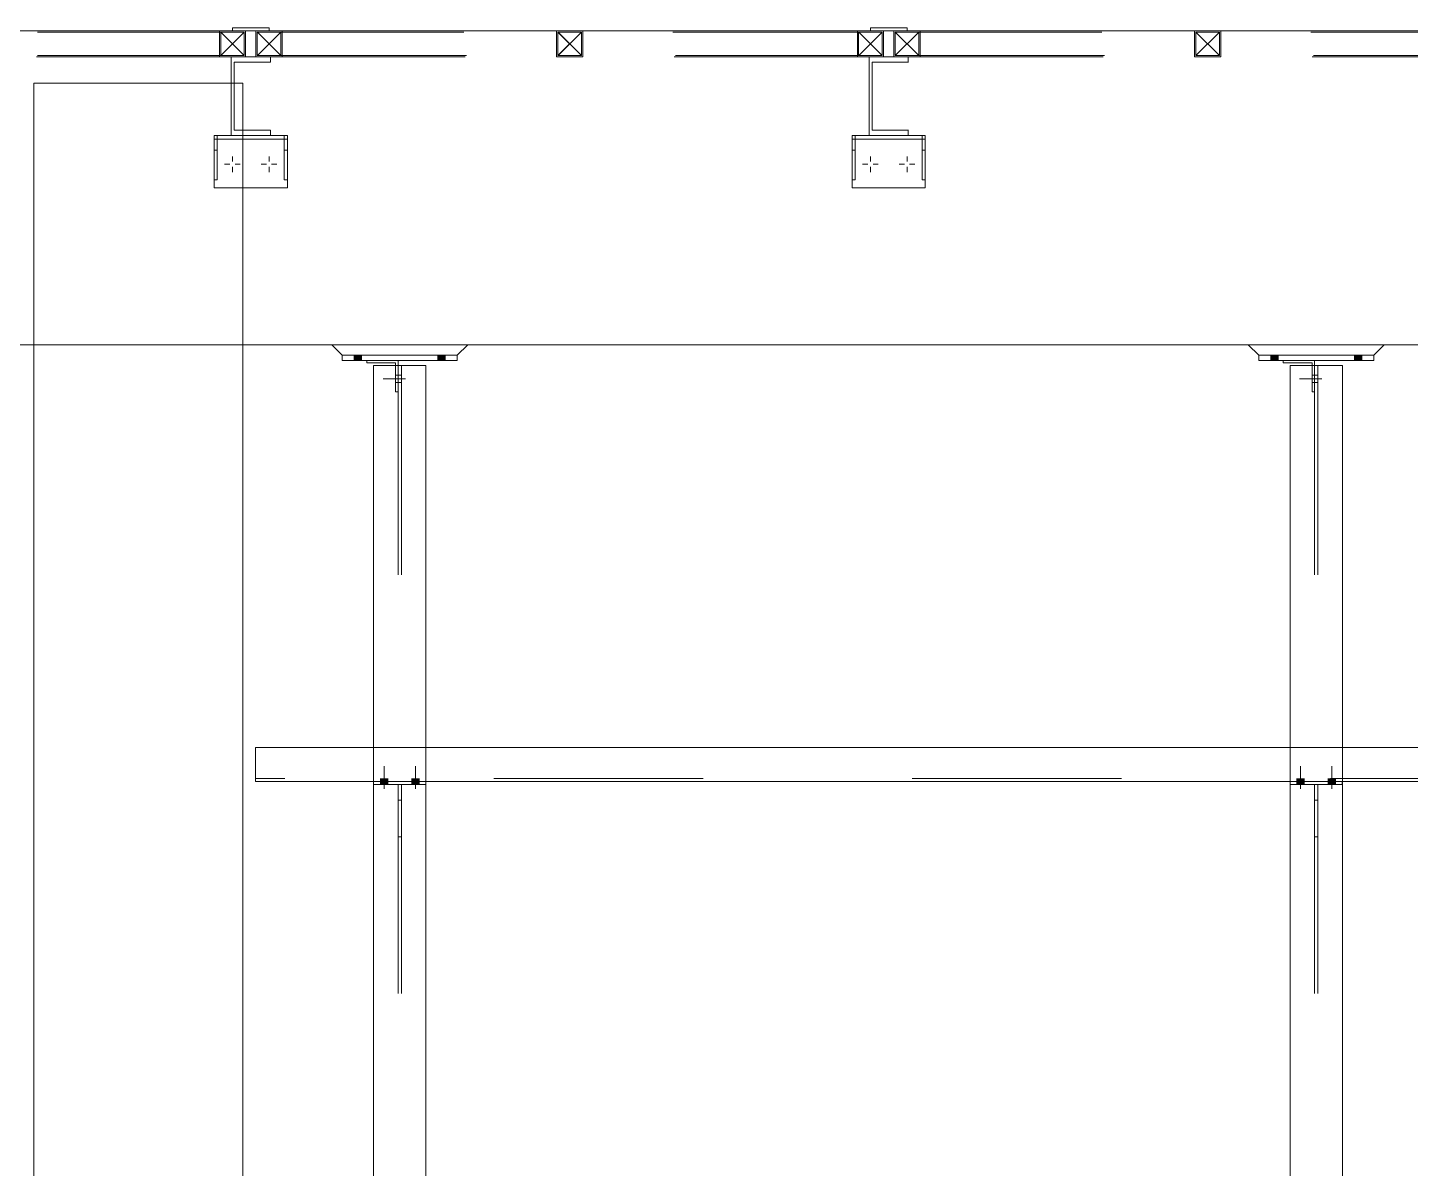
# Model space of a CAD drawing. Header units: millimetres. Extents: x 652937 to 1670132, y 1473552 to 2851037.
# Drawn here: x 663602.373 to 663605.017, y 1524535.066 to 1524537.246 of the extents above; entities that cross this region are included whole.
import ezdxf

# ---------------------------------------------------------------- set-up
doc = ezdxf.new("R2010")
doc.units = ezdxf.units.MM
for name, pattern in [('XKITLINE00', [0]), ('XKITLINE01', [4, 1, -1, 1, -1]), ('XKITLINE02', [4, 2, -2])]:
    doc.linetypes.add(name, pattern=pattern)
for name, color, linetype, lineweight in [('Bolt', 7, 'Continuous', 0), ('Part', 7, 'Continuous', 0), ('S-GRID', 7, 'Continuous', 9)]:
    doc.layers.add(name, color=color, linetype=linetype, lineweight=lineweight)

# ---------------------------------------------------------------- blocks, each defined once
blk = doc.blocks.new('*A39434467')
at = {"layer": 'S-GRID', "color": 7, "linetype": 'XKITLINE01', "lineweight": 0}
blk.add_line((-30.905117, -64.620099), (129.806536, -64.620099), dxfattribs=at)
blk = doc.blocks.new('*A44785002')
at = {"layer": 'Part', "color": 7, "linetype": 'XKITLINE00', "lineweight": 0}
for p, q in [((110.596866, -64.620099), (81.765361, -64.620099)), ((110.596866, -67.620099), (81.765361, -67.620099))]:
    blk.add_line(p, q, dxfattribs=at)
blk = doc.blocks.new('*A47305254')
at = {"layer": 'Part', "color": 7, "linetype": 'XKITLINE02', "lineweight": 0}
blk.add_line((52.551889, -64.620099), (110.596866, -64.620099), dxfattribs=at)
blk = doc.blocks.new('*A47335257')
at = {"layer": 'Part', "color": 7, "linetype": 'XKITLINE02', "lineweight": 0}
for p, q in [((90.335098, -64.870099), (89.95952, -64.870099)), ((89.95952, -64.870099), (89.95952, -65.620099)), ((90.33452, -64.920099), (90.33452, -64.870099)), ((89.98952, -65.570099), (89.98952, -64.920099)), ((89.98952, -64.920099), (90.335098, -64.920099)), ((90.335098, -65.570099), (89.98952, -65.570099)), ((90.33452, -65.620099), (90.33452, -65.570099)), ((90.335098, -65.620099), (89.95952, -65.620099))]:
    blk.add_line(p, q, dxfattribs=at)
blk = doc.blocks.new('*A47345258')
at = {"layer": 'Part', "color": 7, "linetype": 'XKITLINE02', "lineweight": 0}
for p, q in [((96.435098, -64.870099), (96.05952, -64.870099)), ((96.05952, -64.870099), (96.05952, -65.620099)), ((96.43452, -64.920099), (96.43452, -64.870099)), ((96.08952, -65.570099), (96.08952, -64.920099)), ((96.08952, -64.920099), (96.435098, -64.920099)), ((96.435098, -65.570099), (96.08952, -65.570099)), ((96.43452, -65.620099), (96.43452, -65.570099)), ((96.435098, -65.620099), (96.05952, -65.620099))]:
    blk.add_line(p, q, dxfattribs=at)
blk = doc.blocks.new('*A47425266')
at = {"layer": 'Part', "color": 7, "linetype": 'XKITLINE00', "lineweight": 0}
for p, q in [((99.784516, -67.770099), (99.784516, -67.720099)), ((99.784516, -67.720099), (100.884516, -67.720099)), ((100.884516, -67.770099), (99.784516, -67.770099)), ((100.884516, -67.720099), (100.884516, -67.770099)), ((100.884516, -67.770099), (100.884626, -67.770099)), ((100.884626, -67.770099), (100.884516, -67.770099)), ((100.884626, -67.770099), (100.884626, -67.720099))]:
    blk.add_line(p, q, dxfattribs=at)
at = {"layer": 'Part', "color": 7, "linetype": 'XKITLINE02', "lineweight": 0}
for p, q in [((99.784626, -67.770099), (99.784626, -67.720099)), ((100.884626, -67.720099), (100.884516, -67.720099))]:
    blk.add_line(p, q, dxfattribs=at)
blk = doc.blocks.new('*A47435267')
at = {"layer": 'Part', "color": 7, "linetype": 'XKITLINE00', "lineweight": 0}
for p, q in [((99.684496, -67.620099), (99.784516, -67.720099)), ((100.884516, -67.720099), (100.984496, -67.620099)), ((100.884626, -67.720099), (100.984646, -67.620099)), ((100.884516, -67.720099), (99.784516, -67.720099))]:
    blk.add_line(p, q, dxfattribs=at)
at = {"layer": 'Part', "color": 7, "linetype": 'XKITLINE02', "lineweight": 0}
for p, q in [((100.984646, -67.620099), (99.684496, -67.620099)), ((99.784626, -67.720099), (99.684646, -67.620099)), ((100.984496, -67.620099), (100.984646, -67.620099)), ((100.884626, -67.720099), (100.884516, -67.720099))]:
    blk.add_line(p, q, dxfattribs=at)
blk = doc.blocks.new('*A47445268')
at = {"layer": 'Part', "color": 7, "linetype": 'XKITLINE00', "lineweight": 0}
for p, q in [((100.019541, -67.770099), (100.019541, -67.795099)), ((100.019541, -67.795099), (100.294541, -67.795099)), ((100.294541, -67.795099), (100.294541, -67.820099)), ((100.319541, -67.770099), (100.319541, -67.820099)), ((100.319601, -67.770099), (100.319601, -67.820099))]:
    blk.add_line(p, q, dxfattribs=at)
at = {"layer": 'Part', "color": 7, "linetype": 'XKITLINE02', "lineweight": 0}
for p, q in [((100.319601, -67.770099), (100.019541, -67.770099)), ((100.019601, -67.795099), (100.019601, -67.770099)), ((100.294601, -67.795099), (100.294541, -67.795099)), ((100.294541, -67.820099), (100.294541, -68.070099)), ((100.294601, -68.070099), (100.294601, -67.795099)), ((100.319541, -67.820099), (100.319541, -68.070099)), ((100.319601, -67.820099), (100.319601, -68.070099)), ((100.319601, -68.070099), (100.294541, -68.070099))]:
    blk.add_line(p, q, dxfattribs=at)
blk = doc.blocks.new('*A47455269')
at = {"layer": 'Bolt', "color": 7, "linetype": 'XKITLINE02', "lineweight": 0}
for p, q in [((100.389171, -67.945099), (100.174571, -67.945099)), ((100.31959, -67.910099), (100.29459, -67.910099)), ((100.349578, -67.910099), (100.319578, -67.910099)), ((100.319551, -67.980099), (100.294551, -67.980099)), ((100.349564, -67.980099), (100.319564, -67.980099))]:
    blk.add_line(p, q, dxfattribs=at)
blk = doc.blocks.new('*A47465270')
at = {"layer": 'Bolt'}
for points in [[(99.97, -67.72), (99.97, -67.77), (99.9, -67.77), (99.9, -67.72)], [(100.77, -67.72), (100.77, -67.77), (100.7, -67.77), (100.7, -67.72)]]:
    blk.add_hatch(color=7, dxfattribs=at).paths.add_polyline_path(points, flags=17)
at = {"layer": 'Bolt', "color": 7, "linetype": 'XKITLINE00', "lineweight": 0}
for p, q in [((99.9, -67.72), (99.9, -67.77)), ((99.935, -67.72), (99.935, -67.77)), ((99.97, -67.72), (99.97, -67.77)), ((100.7, -67.72), (100.7, -67.77)), ((100.735, -67.72), (100.735, -67.77)), ((100.77, -67.72), (100.77, -67.77))]:
    blk.add_line(p, q, dxfattribs=at)
blk = doc.blocks.new('*A47475271')
at = {"layer": 'Part', "color": 7, "linetype": 'XKITLINE00', "lineweight": 0}
for p, q in [((91.321946, -71.825099), (91.321946, -71.795099)), ((91.821946, -71.825099), (91.321946, -71.825099)), ((91.821946, -71.825099), (91.821946, -71.795099)), ((91.822066, -71.825099), (91.821946, -71.825099)), ((91.822066, -71.825099), (91.821946, -71.825099)), ((91.822066, -71.795099), (91.822066, -71.825099))]:
    blk.add_line(p, q, dxfattribs=at)
at = {"layer": 'Part', "color": 7, "linetype": 'XKITLINE02', "lineweight": 0}
for p, q in [((91.822066, -71.795099), (91.321946, -71.795099)), ((91.322066, -71.825099), (91.322066, -71.795099)), ((91.821946, -71.795099), (91.822066, -71.795099))]:
    blk.add_line(p, q, dxfattribs=at)
blk = doc.blocks.new('*A47485272')
at = {"layer": 'Bolt'}
for points in [[(91.457, -71.765), (91.457, -71.795), (91.387, -71.795), (91.387, -71.765)], [(91.757, -71.765), (91.757, -71.795), (91.687, -71.795), (91.687, -71.765)], [(91.457, -71.795), (91.457, -71.825), (91.387, -71.825), (91.387, -71.795)], [(91.757, -71.795), (91.757, -71.825), (91.687, -71.825), (91.687, -71.795)]]:
    blk.add_hatch(color=7, dxfattribs=at).paths.add_polyline_path(points, flags=17)
at = {"layer": 'Bolt', "color": 7, "linetype": 'XKITLINE00', "lineweight": 0}
for p, q in [((91.422, -71.865), (91.422, -71.65)), ((91.722, -71.865), (91.722, -71.65)), ((91.387, -71.795), (91.387, -71.765)), ((91.457, -71.795), (91.457, -71.765)), ((91.687, -71.795), (91.687, -71.765)), ((91.757, -71.795), (91.757, -71.765)), ((91.387, -71.825), (91.387, -71.795)), ((91.457, -71.825), (91.457, -71.795)), ((91.687, -71.825), (91.687, -71.795)), ((91.757, -71.825), (91.757, -71.795))]:
    blk.add_line(p, q, dxfattribs=at)
blk = doc.blocks.new('*A47495273')
at = {"layer": 'Part', "color": 7, "linetype": 'XKITLINE00', "lineweight": 0}
for p, q in [((91.022066, -67.770099), (91.022066, -67.720099)), ((91.022066, -67.720099), (92.122066, -67.720099)), ((92.122066, -67.770099), (91.022066, -67.770099)), ((92.122066, -67.720099), (92.122066, -67.770099)), ((92.122066, -67.770099), (92.122176, -67.770099)), ((92.122176, -67.770099), (92.122066, -67.770099)), ((92.122176, -67.770099), (92.122176, -67.720099))]:
    blk.add_line(p, q, dxfattribs=at)
at = {"layer": 'Part', "color": 7, "linetype": 'XKITLINE02', "lineweight": 0}
for p, q in [((91.022176, -67.770099), (91.022176, -67.720099)), ((92.122176, -67.720099), (92.122066, -67.720099))]:
    blk.add_line(p, q, dxfattribs=at)
blk = doc.blocks.new('*A47505274')
at = {"layer": 'Part', "color": 7, "linetype": 'XKITLINE00', "lineweight": 0}
for p, q in [((90.922046, -67.620099), (91.022066, -67.720099)), ((92.122066, -67.720099), (92.222046, -67.620099)), ((92.122176, -67.720099), (92.222196, -67.620099)), ((92.122066, -67.720099), (91.022066, -67.720099))]:
    blk.add_line(p, q, dxfattribs=at)
at = {"layer": 'Part', "color": 7, "linetype": 'XKITLINE02', "lineweight": 0}
for p, q in [((92.222196, -67.620099), (90.922046, -67.620099)), ((91.022176, -67.720099), (90.922196, -67.620099)), ((92.222046, -67.620099), (92.222196, -67.620099)), ((92.122176, -67.720099), (92.122066, -67.720099))]:
    blk.add_line(p, q, dxfattribs=at)
blk = doc.blocks.new('*A47515275')
at = {"layer": 'Part', "color": 7, "linetype": 'XKITLINE00', "lineweight": 0}
for p, q in [((91.257091, -67.770099), (91.257091, -67.795099)), ((91.257091, -67.795099), (91.532091, -67.795099)), ((91.532091, -67.795099), (91.532091, -67.820099)), ((91.557091, -67.770099), (91.557091, -67.820099)), ((91.557151, -67.770099), (91.557151, -67.820099))]:
    blk.add_line(p, q, dxfattribs=at)
at = {"layer": 'Part', "color": 7, "linetype": 'XKITLINE02', "lineweight": 0}
for p, q in [((91.557151, -67.770099), (91.257091, -67.770099)), ((91.257151, -67.795099), (91.257151, -67.770099)), ((91.532151, -67.795099), (91.532091, -67.795099)), ((91.532091, -67.820099), (91.532091, -68.070099)), ((91.532151, -68.070099), (91.532151, -67.795099)), ((91.557091, -67.820099), (91.557091, -68.070099)), ((91.557151, -67.820099), (91.557151, -68.070099)), ((91.557151, -68.070099), (91.532091, -68.070099))]:
    blk.add_line(p, q, dxfattribs=at)
blk = doc.blocks.new('*A47525276')
at = {"layer": 'Bolt', "color": 7, "linetype": 'XKITLINE02', "lineweight": 0}
for p, q in [((91.626721, -67.945099), (91.412121, -67.945099)), ((91.55714, -67.910099), (91.53214, -67.910099)), ((91.587128, -67.910099), (91.557128, -67.910099)), ((91.557101, -67.980099), (91.532101, -67.980099)), ((91.587114, -67.980099), (91.557114, -67.980099))]:
    blk.add_line(p, q, dxfattribs=at)
blk = doc.blocks.new('*A47535277')
at = {"layer": 'Bolt'}
for points in [[(91.207, -67.72), (91.207, -67.77), (91.137, -67.77), (91.137, -67.72)], [(92.007, -67.72), (92.007, -67.77), (91.937, -67.77), (91.937, -67.72)]]:
    blk.add_hatch(color=7, dxfattribs=at).paths.add_polyline_path(points, flags=17)
at = {"layer": 'Bolt', "color": 7, "linetype": 'XKITLINE00', "lineweight": 0}
for p, q in [((91.137, -67.72), (91.137, -67.77)), ((91.172, -67.72), (91.172, -67.77)), ((91.207, -67.72), (91.207, -67.77)), ((91.937, -67.72), (91.937, -67.77)), ((91.972, -67.72), (91.972, -67.77)), ((92.007, -67.72), (92.007, -67.77))]:
    blk.add_line(p, q, dxfattribs=at)
blk = doc.blocks.new('*A49335457')
at = {"layer": 'Part', "color": 7, "linetype": 'XKITLINE00', "lineweight": 0}
for p, q in [((110.471945, -71.470099), (90.192352, -71.470099)), ((90.192352, -71.470099), (90.192352, -71.795099)), ((110.471945, -71.795099), (90.192352, -71.795099))]:
    blk.add_line(p, q, dxfattribs=at)
at = {"layer": 'Part', "color": 7, "linetype": 'XKITLINE02', "lineweight": 0}
for p, q in [((90.192359, -71.765099), (90.192359, -71.470099)), ((90.192448, -71.765099), (90.192448, -71.470099)), ((90.192454, -71.795099), (90.192454, -71.470099)), ((110.472041, -71.765099), (90.192359, -71.765099))]:
    blk.add_line(p, q, dxfattribs=at)
blk = doc.blocks.new('*A49355459')
at = {"layer": 'Part', "color": 7, "linetype": 'XKITLINE00', "lineweight": 0}
for p, q in [((100.084521, -67.820099), (100.584521, -67.820099)), ((100.084521, -67.820099), (100.084521, -71.470099)), ((100.584529, -67.820099), (100.584521, -67.820099)), ((100.584521, -67.820099), (100.584521, -71.470099)), ((100.584613, -67.820099), (100.584621, -67.820099)), ((100.584613, -67.820099), (100.584613, -71.470099)), ((100.084521, -71.825099), (100.084521, -78.970099)), ((100.584521, -71.795099), (100.584521, -78.970099)), ((100.584613, -71.795099), (100.584613, -78.970099)), ((100.584521, -79.295099), (100.584521, -83.020099)), ((100.584613, -79.295099), (100.584613, -83.020099)), ((100.084521, -79.325099), (100.084521, -83.020099)), ((100.584521, -83.020099), (100.084521, -83.020099)), ((100.584529, -83.020099), (100.584521, -83.020099)), ((100.584621, -83.020099), (100.584613, -83.020099))]:
    blk.add_line(p, q, dxfattribs=at)
at = {"layer": 'Part', "color": 7, "linetype": 'XKITLINE02', "lineweight": 0}
for p, q in [((100.084529, -67.820099), (100.084529, -83.020099)), ((100.084613, -67.820099), (100.084613, -83.020099)), ((100.084621, -67.820099), (100.084621, -83.020099)), ((100.319529, -67.820099), (100.319529, -83.020099)), ((100.319613, -67.820099), (100.319613, -83.020099)), ((100.349529, -67.820099), (100.349529, -83.020099)), ((100.349613, -67.820099), (100.349613, -83.020099)), ((100.584529, -67.820099), (100.584529, -83.020099)), ((100.584613, -67.820099), (100.584529, -67.820099)), ((100.584621, -67.820099), (100.584621, -83.020099)), ((100.084521, -71.470099), (100.084521, -71.825099)), ((100.584521, -71.470099), (100.584521, -71.795099)), ((100.584613, -71.470099), (100.584613, -71.795099)), ((100.084521, -78.970099), (100.084521, -79.325099)), ((100.584521, -78.970099), (100.584521, -79.295099)), ((100.584613, -78.970099), (100.584613, -79.295099)), ((100.584613, -83.020099), (100.584529, -83.020099))]:
    blk.add_line(p, q, dxfattribs=at)
blk = doc.blocks.new('*A49405464')
at = {"layer": 'Part', "color": 7, "linetype": 'XKITLINE00', "lineweight": 0}
for p, q in [((100.319395, -71.975099), (100.319395, -71.825099)), ((100.349395, -71.825099), (100.319395, -71.825099)), ((100.349395, -71.975099), (100.349395, -71.825099)), ((100.349516, -72.325099), (100.349516, -71.825099)), ((100.319486, -72.325099), (100.319395, -71.975099)), ((100.319395, -71.975099), (100.349395, -71.975099)), ((100.349395, -71.975099), (100.349486, -72.325099)), ((100.319516, -72.325099), (100.319486, -72.325099)), ((100.349516, -72.325099), (100.319486, -72.325099))]:
    blk.add_line(p, q, dxfattribs=at)
at = {"layer": 'Part', "color": 7, "linetype": 'XKITLINE02', "lineweight": 0}
for p, q in [((100.319395, -71.825099), (100.319516, -71.825099)), ((100.319516, -71.825099), (100.319516, -72.325099)), ((100.349395, -71.825099), (100.349516, -71.825099)), ((100.349516, -71.825099), (100.349395, -71.825099)), ((100.349486, -72.325099), (100.349516, -72.325099))]:
    blk.add_line(p, q, dxfattribs=at)
blk = doc.blocks.new('*A49515475')
at = {"layer": 'Part', "color": 7, "linetype": 'XKITLINE00', "lineweight": 0}
for p, q in [((88.071891, -83.220099), (88.071891, -65.120099)), ((90.071891, -65.120099), (88.071891, -65.120099)), ((90.071891, -83.220099), (90.071891, -65.120099)), ((90.072141, -67.620099), (90.072141, -83.220099)), ((90.071891, -83.220099), (88.071891, -83.220099))]:
    blk.add_line(p, q, dxfattribs=at)
at = {"layer": 'Part', "color": 7, "linetype": 'XKITLINE02', "lineweight": 0}
for p, q in [((88.072141, -83.220099), (88.072141, -65.120099)), ((90.072141, -65.120099), (90.071891, -65.120099)), ((90.072141, -65.120099), (90.072141, -67.620099)), ((90.072141, -83.220099), (90.071891, -83.220099))]:
    blk.add_line(p, q, dxfattribs=at)
blk = doc.blocks.new('*A49525476')
at = {"layer": 'Part', "color": 7, "linetype": 'XKITLINE00', "lineweight": 0}
for p, q in [((91.322071, -67.820099), (91.822071, -67.820099)), ((91.322071, -67.820099), (91.322071, -71.470099)), ((91.822079, -67.820099), (91.822071, -67.820099)), ((91.822071, -67.820099), (91.822071, -71.470099)), ((91.822163, -67.820099), (91.822171, -67.820099)), ((91.822163, -67.820099), (91.822163, -71.470099)), ((91.322071, -71.825099), (91.322071, -78.970099)), ((91.822071, -71.795099), (91.822071, -78.970099)), ((91.822163, -71.795099), (91.822163, -78.970099)), ((91.822071, -79.295099), (91.822071, -83.020099)), ((91.822163, -79.295099), (91.822163, -83.020099)), ((91.322071, -79.325099), (91.322071, -83.020099)), ((91.822071, -83.020099), (91.322071, -83.020099)), ((91.822079, -83.020099), (91.822071, -83.020099)), ((91.822171, -83.020099), (91.822163, -83.020099))]:
    blk.add_line(p, q, dxfattribs=at)
at = {"layer": 'Part', "color": 7, "linetype": 'XKITLINE02', "lineweight": 0}
for p, q in [((91.322079, -67.820099), (91.322079, -83.020099)), ((91.322163, -67.820099), (91.322163, -83.020099)), ((91.322171, -67.820099), (91.322171, -83.020099)), ((91.557079, -67.820099), (91.557079, -83.020099)), ((91.557163, -67.820099), (91.557163, -83.020099)), ((91.587079, -67.820099), (91.587079, -83.020099)), ((91.587163, -67.820099), (91.587163, -83.020099)), ((91.822079, -67.820099), (91.822079, -83.020099)), ((91.822163, -67.820099), (91.822079, -67.820099)), ((91.822171, -67.820099), (91.822171, -83.020099)), ((91.322071, -71.470099), (91.322071, -71.825099)), ((91.822071, -71.470099), (91.822071, -71.795099)), ((91.822163, -71.470099), (91.822163, -71.795099)), ((91.322071, -78.970099), (91.322071, -79.325099)), ((91.822071, -78.970099), (91.822071, -79.295099)), ((91.822163, -78.970099), (91.822163, -79.295099)), ((91.822163, -83.020099), (91.822079, -83.020099))]:
    blk.add_line(p, q, dxfattribs=at)
blk = doc.blocks.new('*A49555479')
at = {"layer": 'Part', "color": 7, "linetype": 'XKITLINE00', "lineweight": 0}
for p, q in [((91.556946, -71.975099), (91.556946, -71.825099)), ((91.586946, -71.825099), (91.556946, -71.825099)), ((91.586946, -71.975099), (91.586946, -71.825099)), ((91.587066, -72.325099), (91.587066, -71.825099)), ((91.557036, -72.325099), (91.556946, -71.975099)), ((91.556946, -71.975099), (91.586946, -71.975099)), ((91.586946, -71.975099), (91.587036, -72.325099)), ((91.557066, -72.325099), (91.557036, -72.325099)), ((91.587066, -72.325099), (91.557036, -72.325099))]:
    blk.add_line(p, q, dxfattribs=at)
at = {"layer": 'Part', "color": 7, "linetype": 'XKITLINE02', "lineweight": 0}
for p, q in [((91.556946, -71.825099), (91.557066, -71.825099)), ((91.557066, -71.825099), (91.557066, -72.325099)), ((91.586946, -71.825099), (91.587066, -71.825099)), ((91.587066, -71.825099), (91.586946, -71.825099)), ((91.587036, -72.325099), (91.587066, -72.325099))]:
    blk.add_line(p, q, dxfattribs=at)
blk = doc.blocks.new('*A49825506')
at = {"layer": 'Part', "color": 7, "linetype": 'XKITLINE00', "lineweight": 0}
for p, q in [((100.084395, -71.825099), (100.084395, -71.795099)), ((100.584395, -71.825099), (100.084395, -71.825099)), ((100.584395, -71.825099), (100.584395, -71.795099)), ((100.584516, -71.825099), (100.584395, -71.825099)), ((100.584516, -71.825099), (100.584395, -71.825099)), ((100.584516, -71.795099), (100.584516, -71.825099))]:
    blk.add_line(p, q, dxfattribs=at)
at = {"layer": 'Part', "color": 7, "linetype": 'XKITLINE02', "lineweight": 0}
for p, q in [((100.584516, -71.795099), (100.084395, -71.795099)), ((100.084516, -71.825099), (100.084516, -71.795099)), ((100.584395, -71.795099), (100.584516, -71.795099))]:
    blk.add_line(p, q, dxfattribs=at)
blk = doc.blocks.new('*A49835507')
at = {"layer": 'Bolt'}
for points in [[(100.219, -71.765), (100.219, -71.795), (100.149, -71.795), (100.149, -71.765)], [(100.519, -71.765), (100.519, -71.795), (100.449, -71.795), (100.449, -71.765)], [(100.219, -71.795), (100.219, -71.825), (100.149, -71.825), (100.149, -71.795)], [(100.519, -71.795), (100.519, -71.825), (100.449, -71.825), (100.449, -71.795)]]:
    blk.add_hatch(color=7, dxfattribs=at).paths.add_polyline_path(points, flags=17)
at = {"layer": 'Bolt', "color": 7, "linetype": 'XKITLINE00', "lineweight": 0}
for p, q in [((100.184, -71.865), (100.184, -71.65)), ((100.484, -71.865), (100.484, -71.65)), ((100.149, -71.795), (100.149, -71.765)), ((100.219, -71.795), (100.219, -71.765)), ((100.449, -71.795), (100.449, -71.765)), ((100.519, -71.795), (100.519, -71.765)), ((100.149, -71.825), (100.149, -71.795)), ((100.219, -71.825), (100.219, -71.795)), ((100.449, -71.825), (100.449, -71.795)), ((100.519, -71.825), (100.519, -71.795))]:
    blk.add_line(p, q, dxfattribs=at)
blk = doc.blocks.new('*A50135537')
at = {"layer": 'Bolt', "color": 7, "linetype": 'XKITLINE00', "lineweight": 0}
for p, q in [((96.072045, -65.820099), (96.072045, -65.870049)), ((96.422045, -65.820099), (96.422045, -65.870049)), ((95.997045, -65.895099), (96.046995, -65.895099)), ((96.072045, -65.970099), (96.072045, -65.920149)), ((96.147045, -65.895099), (96.097095, -65.895099)), ((96.347045, -65.895099), (96.396995, -65.895099)), ((96.422045, -65.970099), (96.422045, -65.920149)), ((96.497045, -65.895099), (96.447095, -65.895099))]:
    blk.add_line(p, q, dxfattribs=at)
blk = doc.blocks.new('*A50145538')
at = {"layer": 'Part', "color": 7, "linetype": 'XKITLINE02', "lineweight": 0}
for p, q in [((96.597133, -65.620099), (96.567048, -65.620099)), ((96.567048, -66.045099), (96.567048, -65.620099)), ((96.567133, -65.620099), (96.567133, -65.760099)), ((96.597048, -65.620099), (96.597048, -66.045099)), ((96.597133, -65.620099), (96.597048, -65.620099)), ((96.597133, -65.760099), (96.597133, -65.620099)), ((96.567133, -65.760099), (96.567076, -66.045099)), ((96.597133, -65.760099), (96.567133, -65.760099)), ((96.597076, -66.045099), (96.597133, -65.760099)), ((96.597076, -66.045099), (96.567048, -66.045099)), ((96.597048, -66.045099), (96.597076, -66.045099))]:
    blk.add_line(p, q, dxfattribs=at)
blk = doc.blocks.new('*A50155539')
at = {"layer": 'Part', "color": 7, "linetype": 'XKITLINE02', "lineweight": 0}
for p, q in [((95.927133, -65.620099), (95.897048, -65.620099)), ((95.897048, -66.045099), (95.897048, -65.620099)), ((95.897133, -65.620099), (95.897133, -65.760099)), ((95.927048, -65.620099), (95.927048, -66.045099)), ((95.927133, -65.620099), (95.927048, -65.620099)), ((95.927133, -65.760099), (95.927133, -65.620099)), ((95.897133, -65.760099), (95.897076, -66.045099)), ((95.927133, -65.760099), (95.897133, -65.760099)), ((95.927076, -66.045099), (95.927133, -65.760099)), ((95.927076, -66.045099), (95.897048, -66.045099)), ((95.927048, -66.045099), (95.927076, -66.045099))]:
    blk.add_line(p, q, dxfattribs=at)
blk = doc.blocks.new('*A50165540')
at = {"layer": 'Part', "color": 7, "linetype": 'XKITLINE02', "lineweight": 0}
for p, q in [((96.597141, -65.620099), (95.897041, -65.620099)), ((95.897041, -66.120099), (95.897041, -65.620099)), ((96.597141, -65.655099), (95.897048, -65.655099)), ((95.897048, -65.655099), (95.897048, -66.120099)), ((95.897141, -65.620099), (95.897141, -65.655099)), ((96.597041, -65.620099), (96.597041, -66.120099)), ((96.597141, -65.620099), (96.597041, -65.620099)), ((96.597048, -66.120099), (96.597048, -65.655099)), ((96.597048, -65.655099), (96.597141, -65.655099)), ((96.597141, -65.655099), (96.597141, -65.620099)), ((96.597048, -66.120099), (95.897041, -66.120099)), ((96.597041, -66.120099), (96.597048, -66.120099))]:
    blk.add_line(p, q, dxfattribs=at)
blk = doc.blocks.new('*A50175541')
at = {"layer": 'Bolt', "color": 7, "linetype": 'XKITLINE00', "lineweight": 0}
for p, q in [((89.972045, -65.820099), (89.972045, -65.870049)), ((90.322045, -65.820099), (90.322045, -65.870049)), ((89.897045, -65.895099), (89.946995, -65.895099)), ((89.972045, -65.970099), (89.972045, -65.920149)), ((90.047045, -65.895099), (89.997095, -65.895099)), ((90.247045, -65.895099), (90.296995, -65.895099)), ((90.322045, -65.970099), (90.322045, -65.920149)), ((90.397045, -65.895099), (90.347095, -65.895099))]:
    blk.add_line(p, q, dxfattribs=at)
blk = doc.blocks.new('*A50185542')
at = {"layer": 'Part', "color": 7, "linetype": 'XKITLINE02', "lineweight": 0}
for p, q in [((90.497133, -65.620099), (90.467048, -65.620099)), ((90.467048, -66.045099), (90.467048, -65.620099)), ((90.467133, -65.620099), (90.467133, -65.760099)), ((90.497048, -65.620099), (90.497048, -66.045099)), ((90.497133, -65.620099), (90.497048, -65.620099)), ((90.497133, -65.760099), (90.497133, -65.620099)), ((90.467133, -65.760099), (90.467076, -66.045099)), ((90.497133, -65.760099), (90.467133, -65.760099)), ((90.497076, -66.045099), (90.497133, -65.760099)), ((90.497076, -66.045099), (90.467048, -66.045099)), ((90.497048, -66.045099), (90.497076, -66.045099))]:
    blk.add_line(p, q, dxfattribs=at)
blk = doc.blocks.new('*A50195543')
at = {"layer": 'Part', "color": 7, "linetype": 'XKITLINE02', "lineweight": 0}
for p, q in [((89.827133, -65.620099), (89.797048, -65.620099)), ((89.797048, -66.045099), (89.797048, -65.620099)), ((89.797133, -65.620099), (89.797133, -65.760099)), ((89.827048, -65.620099), (89.827048, -66.045099)), ((89.827133, -65.620099), (89.827048, -65.620099)), ((89.827133, -65.760099), (89.827133, -65.620099)), ((89.797133, -65.760099), (89.797076, -66.045099)), ((89.827133, -65.760099), (89.797133, -65.760099)), ((89.827076, -66.045099), (89.827133, -65.760099)), ((89.827076, -66.045099), (89.797048, -66.045099)), ((89.827048, -66.045099), (89.827076, -66.045099))]:
    blk.add_line(p, q, dxfattribs=at)
blk = doc.blocks.new('*A50205544')
at = {"layer": 'Part', "color": 7, "linetype": 'XKITLINE02', "lineweight": 0}
for p, q in [((90.497141, -65.620099), (89.797041, -65.620099)), ((89.797041, -66.120099), (89.797041, -65.620099)), ((90.497141, -65.655099), (89.797048, -65.655099)), ((89.797048, -65.655099), (89.797048, -66.120099)), ((89.797141, -65.620099), (89.797141, -65.655099)), ((90.497041, -65.620099), (90.497041, -66.120099)), ((90.497141, -65.620099), (90.497041, -65.620099)), ((90.497048, -66.120099), (90.497048, -65.655099)), ((90.497048, -65.655099), (90.497141, -65.655099)), ((90.497141, -65.655099), (90.497141, -65.620099)), ((90.497048, -66.120099), (89.797041, -66.120099)), ((90.497041, -66.120099), (90.497048, -66.120099))]:
    blk.add_line(p, q, dxfattribs=at)
blk = doc.blocks.new('*A50615585')
at = {"layer": 'Part', "color": 7, "linetype": 'XKITLINE02', "lineweight": 0}
for p, q in [((102.297011, -64.620099), (96.297011, -64.620099)), ((96.297011, -64.870099), (96.297011, -64.620099)), ((96.309513, -64.632599), (96.309513, -64.857599)), ((102.284513, -64.632599), (96.309513, -64.632599)), ((96.534558, -64.857599), (96.534558, -64.632599)), ((96.547061, -64.870099), (96.547061, -64.620099)), ((102.047061, -64.870099), (102.047061, -64.620099)), ((102.059558, -64.632599), (102.059558, -64.857599)), ((102.284513, -64.857599), (102.284513, -64.632599)), ((102.297011, -64.870099), (102.297011, -64.620099)), ((102.297011, -64.870099), (96.297011, -64.870099)), ((96.309513, -64.857599), (102.284513, -64.857599))]:
    blk.add_line(p, q, dxfattribs=at)
blk = doc.blocks.new('*A50635587')
at = {"layer": 'Part', "color": 7, "linetype": 'XKITLINE02', "lineweight": 0}
for p, q in [((96.072584, -64.590099), (96.072577, -64.590099)), ((96.072577, -64.590099), (96.422584, -64.590099)), ((96.072577, -64.620099), (96.072577, -64.590099)), ((96.422577, -64.620099), (96.072577, -64.620099)), ((96.422577, -64.590099), (96.422577, -64.620099)), ((96.422577, -64.620099), (96.422584, -64.620099))]:
    blk.add_line(p, q, dxfattribs=at)
blk = doc.blocks.new('*A50645588')
at = {"layer": 'Part', "color": 7, "linetype": 'XKITLINE02', "lineweight": 0}
for p, q in [((96.197011, -64.620099), (90.197011, -64.620099)), ((90.197011, -64.870099), (90.197011, -64.620099)), ((90.209513, -64.632599), (90.209513, -64.857599)), ((96.184513, -64.632599), (90.209513, -64.632599)), ((90.434559, -64.857599), (90.434559, -64.632599)), ((90.447061, -64.870099), (90.447061, -64.620099)), ((95.947061, -64.870099), (95.947061, -64.620099)), ((95.959558, -64.632599), (95.959558, -64.857599)), ((96.184513, -64.857599), (96.184513, -64.632599)), ((96.197011, -64.870099), (96.197011, -64.620099)), ((96.197011, -64.870099), (90.197011, -64.870099)), ((90.209513, -64.857599), (96.184513, -64.857599))]:
    blk.add_line(p, q, dxfattribs=at)
blk = doc.blocks.new('*A50655589')
at = {"layer": 'Part', "color": 7, "linetype": 'XKITLINE02', "lineweight": 0}
for p, q in [((84.097011, -64.620099), (90.097011, -64.620099)), ((84.097011, -64.870099), (84.097011, -64.620099)), ((84.109514, -64.632599), (84.109514, -64.857599)), ((84.109514, -64.632599), (90.084513, -64.632599)), ((84.334559, -64.857599), (84.334559, -64.632599)), ((84.347061, -64.870099), (84.347061, -64.620099)), ((89.847061, -64.870099), (89.847061, -64.620099)), ((89.859559, -64.632599), (89.859559, -64.857599)), ((90.084513, -64.857599), (90.084513, -64.632599)), ((90.097011, -64.870099), (90.097011, -64.620099)), ((90.097011, -64.870099), (84.097011, -64.870099)), ((84.109514, -64.857599), (90.084513, -64.857599))]:
    blk.add_line(p, q, dxfattribs=at)
blk = doc.blocks.new('*A50665590')
at = {"layer": 'Part', "color": 7, "linetype": 'XKITLINE02', "lineweight": 0}
for p, q in [((89.972584, -64.590099), (89.972577, -64.590099)), ((89.972577, -64.590099), (90.322584, -64.590099)), ((89.972577, -64.620099), (89.972577, -64.590099)), ((90.322577, -64.620099), (89.972577, -64.620099)), ((90.322577, -64.590099), (90.322577, -64.620099)), ((90.322577, -64.620099), (90.322584, -64.620099))]:
    blk.add_line(p, q, dxfattribs=at)
blk = doc.blocks.new('*A50685592')
at = {"layer": 'Part', "color": 7, "linetype": 'XKITLINE02', "lineweight": 0}
for p, q in [((95.947061, -64.620099), (95.947584, -64.620099)), ((96.197584, -64.620099), (95.947061, -64.620099)), ((95.947061, -64.620099), (95.947061, -64.870099)), ((95.959558, -64.632599), (95.960084, -64.632599)), ((95.959558, -64.857599), (95.959558, -64.632599)), ((95.959558, -64.632599), (96.184513, -64.632599)), ((95.960084, -64.857599), (96.185084, -64.632599)), ((95.960084, -64.632599), (96.185084, -64.857599)), ((96.184513, -64.632599), (96.185084, -64.632599)), ((96.184513, -64.632599), (96.184513, -64.857599)), ((96.197011, -64.620099), (96.197011, -64.870099)), ((95.947061, -64.870099), (96.197584, -64.870099)), ((95.959558, -64.857599), (95.960084, -64.857599)), ((96.184513, -64.857599), (95.959558, -64.857599)), ((96.184513, -64.857599), (96.185084, -64.857599))]:
    blk.add_line(p, q, dxfattribs=at)
blk = doc.blocks.new('*A50705594')
at = {"layer": 'Part', "color": 7, "linetype": 'XKITLINE02', "lineweight": 0}
for p, q in [((96.297011, -64.620099), (96.297584, -64.620099)), ((96.547584, -64.620099), (96.297011, -64.620099)), ((96.297011, -64.620099), (96.297011, -64.870099)), ((96.309513, -64.632599), (96.310084, -64.632599)), ((96.309513, -64.857599), (96.309513, -64.632599)), ((96.309513, -64.632599), (96.534558, -64.632599)), ((96.310084, -64.857599), (96.535084, -64.632599)), ((96.310084, -64.632599), (96.535084, -64.857599)), ((96.534558, -64.632599), (96.535084, -64.632599)), ((96.534558, -64.632599), (96.534558, -64.857599)), ((96.547061, -64.870099), (96.547061, -64.620099)), ((96.297011, -64.870099), (96.547584, -64.870099)), ((96.309513, -64.857599), (96.310084, -64.857599)), ((96.534558, -64.857599), (96.309513, -64.857599)), ((96.534558, -64.857599), (96.535084, -64.857599))]:
    blk.add_line(p, q, dxfattribs=at)
blk = doc.blocks.new('*A50715595')
at = {"layer": 'Part', "color": 7, "linetype": 'XKITLINE02', "lineweight": 0}
for p, q in [((99.172061, -64.620099), (99.172584, -64.620099)), ((99.422584, -64.620099), (99.172061, -64.620099)), ((99.172061, -64.620099), (99.172061, -64.870099)), ((99.409561, -64.857599), (99.184561, -64.632599)), ((99.184561, -64.857599), (99.409561, -64.632599)), ((99.184561, -64.632599), (99.185084, -64.632599)), ((99.184561, -64.857599), (99.184561, -64.632599)), ((99.184561, -64.632599), (99.409561, -64.632599)), ((99.185084, -64.857599), (99.410084, -64.632599)), ((99.185084, -64.632599), (99.410084, -64.857599)), ((99.409561, -64.632599), (99.410084, -64.632599)), ((99.409561, -64.632599), (99.409561, -64.857599)), ((99.422061, -64.870099), (99.422061, -64.620099)), ((99.172061, -64.870099), (99.422584, -64.870099)), ((99.184561, -64.857599), (99.185084, -64.857599)), ((99.409561, -64.857599), (99.184561, -64.857599)), ((99.409561, -64.857599), (99.410084, -64.857599))]:
    blk.add_line(p, q, dxfattribs=at)
blk = doc.blocks.new('*A50765600')
at = {"layer": 'Part', "color": 7, "linetype": 'XKITLINE02', "lineweight": 0}
for p, q in [((89.847061, -64.620099), (89.847584, -64.620099)), ((90.097584, -64.620099), (89.847061, -64.620099)), ((89.847061, -64.620099), (89.847061, -64.870099)), ((89.859559, -64.632599), (89.860084, -64.632599)), ((89.859559, -64.857599), (89.859559, -64.632599)), ((89.859559, -64.632599), (90.084513, -64.632599)), ((89.860084, -64.857599), (90.085084, -64.632599)), ((89.860084, -64.632599), (90.085084, -64.857599)), ((90.084513, -64.632599), (90.085084, -64.632599)), ((90.084513, -64.632599), (90.084513, -64.857599)), ((90.097011, -64.620099), (90.097011, -64.870099)), ((89.847061, -64.870099), (90.097584, -64.870099)), ((89.859559, -64.857599), (89.860084, -64.857599)), ((90.084513, -64.857599), (89.859559, -64.857599)), ((90.084513, -64.857599), (90.085084, -64.857599))]:
    blk.add_line(p, q, dxfattribs=at)
blk = doc.blocks.new('*A50795603')
at = {"layer": 'Part', "color": 7, "linetype": 'XKITLINE02', "lineweight": 0}
for p, q in [((90.197011, -64.620099), (90.197584, -64.620099)), ((90.447584, -64.620099), (90.197011, -64.620099)), ((90.197011, -64.620099), (90.197011, -64.870099)), ((90.209513, -64.632599), (90.210084, -64.632599)), ((90.209513, -64.857599), (90.209513, -64.632599)), ((90.209513, -64.632599), (90.434559, -64.632599)), ((90.210084, -64.857599), (90.435084, -64.632599)), ((90.210084, -64.632599), (90.435084, -64.857599)), ((90.434559, -64.632599), (90.435084, -64.632599)), ((90.434559, -64.632599), (90.434559, -64.857599)), ((90.447061, -64.620099), (90.447061, -64.870099)), ((90.197011, -64.870099), (90.447584, -64.870099)), ((90.209513, -64.857599), (90.210084, -64.857599)), ((90.434559, -64.857599), (90.209513, -64.857599)), ((90.434559, -64.857599), (90.435084, -64.857599))]:
    blk.add_line(p, q, dxfattribs=at)
blk = doc.blocks.new('*A50805604')
at = {"layer": 'Part', "color": 7, "linetype": 'XKITLINE02', "lineweight": 0}
for p, q in [((93.072061, -64.620099), (93.072584, -64.620099)), ((93.322584, -64.620099), (93.072061, -64.620099)), ((93.072061, -64.620099), (93.072061, -64.870099)), ((93.309561, -64.857599), (93.084561, -64.632599)), ((93.084561, -64.857599), (93.309561, -64.632599)), ((93.084561, -64.632599), (93.085084, -64.632599)), ((93.084561, -64.857599), (93.084561, -64.632599)), ((93.084561, -64.632599), (93.309561, -64.632599)), ((93.085084, -64.857599), (93.310084, -64.632599)), ((93.085084, -64.632599), (93.310084, -64.857599)), ((93.309561, -64.632599), (93.310084, -64.632599)), ((93.309561, -64.632599), (93.309561, -64.857599)), ((93.322061, -64.620099), (93.322061, -64.870099)), ((93.072061, -64.870099), (93.322584, -64.870099)), ((93.084561, -64.857599), (93.085084, -64.857599)), ((93.309561, -64.857599), (93.084561, -64.857599)), ((93.309561, -64.857599), (93.310084, -64.857599))]:
    blk.add_line(p, q, dxfattribs=at)

msp = doc.modelspace()

# ---------------------------------------------------------------- block references
at = {"color": 7, "lineweight": 0, "xscale": 0.2, "yscale": 0.2, "zscale": 0.2}
for name in ['*A47305254', '*A39434467', '*A50665590', '*A50635587', '*A44785002', '*A50655589', '*A50765600', '*A50645588', '*A50795603', '*A50805604', '*A50685592', '*A50615585', '*A50705594', '*A50715595', '*A47335257', '*A47345258', '*A49515475', '*A50195543', '*A50205544', '*A50185542', '*A50155539', '*A50165540', '*A50145538', '*A50175541', '*A50135537', '*A47505274', '*A47435267', '*A47495273', '*A47535277', '*A47515275', '*A47425266', '*A47465270', '*A47445268', '*A49525476', '*A47525276', '*A49355459', '*A47455269', '*A49335457', '*A47485272', '*A49835507', '*A47475271', '*A49555479', '*A49825506', '*A49405464']:
    msp.add_blockref(name, (663584.7698, 1524550.1643), dxfattribs=at)

doc.saveas('drawing.dxf')
